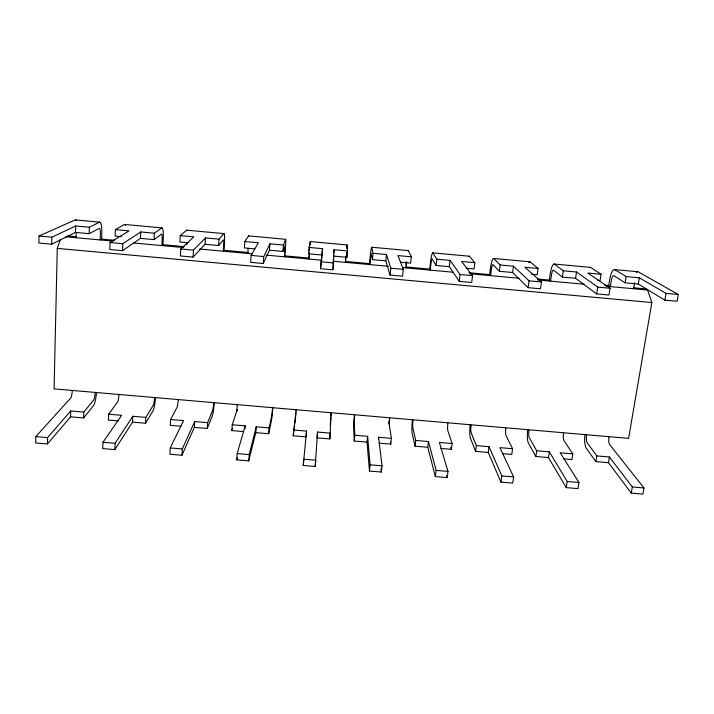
<?xml version="1.0" encoding="UTF-8"?>
<svg xmlns="http://www.w3.org/2000/svg" width="714" height="714" viewBox="0 0 714 714"><rect width="100%" height="100%" fill="white"/><g stroke="black" fill="none" stroke-linecap="round" stroke-linejoin="round"><path stroke-width="1.07" d="M76.13 220.385A12.477 3.159 -86.4 0 0 74.925 220.001L39.02 236.022L38.886 243.037L51.685 244.206L75.514 232.425L89.179 233.674L99.112 228.435A6.23 1.428 -86.2 0 1 100.371 233.808L100.174 239.931L101.611 239.101L114.427 240.27M72.248 390.879A5.98 1.455 -83.9 0 1 70.525 398.269L35.816 436.602L35.7 442.948L47.463 443.929L70.552 416.833L70.704 410.961L83.77 412.076L93.498 400.251A5.98 1.321 -84 0 0 95.123 392.852M47.463 443.929L47.597 437.593L70.704 410.961M51.685 244.206L51.827 237.191L75.684 225.972L89.375 227.23L99.317 222.241A12.468 2.856 -86.2 0 1 101.816 233.014L101.611 239.101M60.413 239.386L57.263 248.392L54.094 388.88L628.606 438.378L651.846 302.54L647.589 290.027L645.759 288.911L633.996 287.831M330.395 433.148L317.551 432.05L317.025 437.843L329.85 438.94L331.064 415.468M329.85 438.94L329.957 434.692M75.514 232.425L75.684 225.972M76.032 237.717L76.175 232.612M70.552 416.833L83.592 417.949L83.77 412.076M89.179 233.674L89.375 227.23M322.558 248.668L321.996 255.023L308.555 253.791L309.091 247.428L322.558 248.668L320.515 268.723L333.054 269.865L334.081 249.721L347.522 250.962L346.924 257.308L333.509 256.076M333.09 268.803L333.402 259.262M118.176 420.894L108.412 420.064L108.626 414.2L121.657 415.316L102.977 442.269L102.754 448.588L114.865 449.615L132.572 422.126L132.822 416.262L145.826 417.378L153.171 405.373A5.962 0.955 -84.3 0 0 154.527 397.975M121.451 236.637L115.159 236.057L115.4 229.622L129.038 230.881L110.063 242.519L109.822 249.507L122.549 250.668L140.453 238.378L154.054 239.618L161.391 234.165A6.221 1.035 -85.8 0 1 162.167 239.476L161.873 245.58L162.944 244.715L184.212 246.66M114.865 449.615L115.106 443.296L132.822 416.262M122.549 250.668L122.817 243.688L140.729 231.952L154.349 233.201L161.685 227.989A12.433 2.062 -85.8 0 1 163.238 238.646L162.944 244.715M310.295 242.465L310.295 241.564L347.138 244.956L347.522 250.962M140.453 238.378L140.729 231.952M132.572 422.126L145.558 423.232L145.826 417.378M154.054 239.618L154.349 233.201M178.214 400.01A5.962 0.812 -84.4 0 1 176.974 407.417L170.575 419.493L170.271 425.339L181.07 426.258M187.014 230.301A12.424 1.749 -85.7 0 0 186.559 230.283L180.258 235.584L179.919 241.992L188.264 242.76M170.575 419.493L183.552 420.6L170.235 447.946L169.905 454.247L181.954 455.264L194.324 427.383L194.663 421.546L207.613 422.652L212.593 410.479A5.953 0.589 -84.5 0 0 213.682 403.071M180.258 235.584L193.842 236.834L180.767 248.981L180.401 255.942L193.066 257.102L205.096 244.304L205.471 237.905L219.028 239.145L223.777 233.71A12.406 1.285 -85.5 0 1 224.392 244.259L224.009 250.302L223.321 251.194L223.705 245.125A6.203 0.643 -85.5 0 0 223.393 239.859L218.636 245.545L205.096 244.304M186.649 244.786L186.765 242.751M181.954 455.264L182.311 448.972L194.663 421.546M193.066 257.102L193.458 250.141L205.471 237.905M330.234 424.857L330.778 417.44M194.324 427.383L207.256 428.489L207.613 422.652M218.636 245.545L219.028 239.145M310.251 243.162L310.126 245.089M315.195 466.483L315.758 460.235L303.798 459.227L303.254 465.474L315.195 466.483L317.551 432.05M243.679 431.595L231.863 430.587L232.255 424.759L236.298 412.513A5.944 0.446 -84.6 0 0 237.28 405.097M248.793 235.986A12.397 0.973 -85.4 0 0 248.543 235.995L244.822 241.519L244.384 247.901L254.764 248.856M248.169 248.383L247.82 253.443L248.365 252.533L224.009 250.302M272.596 408.14L271.829 415.271L269.142 427.909L256.246 426.811L255.808 432.63L248.731 460.887L236.736 459.878L237.173 453.604L245.179 425.865L232.255 424.759M244.822 241.519L258.343 242.76L251.114 255.416L250.632 262.35L263.234 263.502L269.446 250.203L269.919 243.822L283.422 245.072L285.609 239.404A12.379 0.509 -85.2 0 1 285.288 249.846L284.493 256.799L285.163 245.473L282.923 251.435L269.446 250.203M244.964 428.775L245.179 425.865M248.731 460.887L249.195 454.613L256.246 426.811M263.234 263.502L263.743 256.576L269.919 243.822M255.808 432.63L268.687 433.728L269.142 427.909M282.923 251.435L283.422 245.072M293.677 430.007L306.538 431.104L306.029 436.906L293.186 435.817L296.212 409.872M309.403 252.979L308.894 259.03L309.492 253.077M296.033 410.916L296.096 410.166M330.903 415.923L331.171 412.888M331.135 414.7L331.269 413.201M333.795 252.899L334.081 249.721M295.944 412.915L295.4 418.627M345.978 256.335L345.406 262.368L345.835 256.415M354.671 415.218L354.198 422.349L354.822 435.237L354.242 441.02L367.032 442.109L369.459 471.053L381.347 472.052L382.026 465.831L378.598 437.263L391.388 438.36L390.754 444.126L379.054 443.135M303.254 465.474L306.538 431.104M372.44 259.646L371.075 253.372L369.7 264.591L370.111 257.629A12.343 0.571 -84.7 0 1 371.708 247.339L373.074 253.309L372.44 259.646L385.819 260.878L390.058 275.068L402.544 276.202L403.285 269.33L397.957 255.594L411.326 256.826L410.639 263.145L400.358 262.208M367.032 442.109L367.63 436.325L354.822 435.237M385.819 260.878L386.479 254.541L373.074 253.309M369.459 471.053L370.12 464.832L367.63 436.325M390.058 275.068L390.781 268.187L386.479 254.541M295.275 419.841L294.9 423.188M378.393 439.19L378.598 437.263M320.515 268.723L321.996 255.023M405.873 264.939L406.204 261.949M406.061 267.92L406.712 261.904M436.04 265.474L432.193 259.048A6.158 0.66 -84.4 0 0 430.944 264.126L430.247 270.133L429.703 269.133L430.39 263.163A12.316 1.33 -84.4 0 1 432.898 252.979L436.772 259.164L436.04 265.474L449.356 266.697L459.263 281.378L471.686 282.512L472.543 275.666L461.539 261.44L474.855 262.663L474.06 268.964L466.304 268.25M346.638 248.445L347.138 244.956M440.806 448.392L451.4 449.302L452.123 443.546L439.387 442.457L447.973 471.401L447.196 477.604L435.361 476.604L427.775 447.285L415.039 446.196L415.709 440.44L412.799 427.668A5.908 0.616 -85.4 0 1 413.004 420.243M427.775 447.285L428.462 441.529L415.709 440.44M449.356 266.697L450.115 260.387L436.772 259.164M435.361 476.604L436.12 470.401L428.462 441.529M459.263 281.378L460.102 274.524L450.115 260.387M489.634 274.622L490.411 268.669A12.29 2.08 -84 0 1 493.82 258.584L500.184 264.992L513.464 266.215L529.083 280.834L541.462 281.968L540.489 288.786L528.128 287.662L512.616 272.498L499.354 271.284L493.026 264.644A6.14 1.044 -84 0 0 491.321 269.669L490.545 275.649L489.634 274.622L468.955 272.73M502.281 453.64L511.777 454.443L512.59 448.713L499.916 447.633L513.616 476.943L512.732 483.119L500.96 482.129L488.26 452.444L475.578 451.364L476.336 445.616L471.142 432.684A5.899 0.964 -85.6 0 1 471.097 425.241M499.354 271.284L500.184 264.992M488.26 452.444L489.036 446.705L476.336 445.616M512.616 272.498L513.464 266.215M293.186 435.817L293.757 431.604M294.043 429.498L294.471 426.347M500.96 482.129L501.826 475.952L489.036 446.705M528.128 287.662L529.083 280.834M528.869 262.591A12.272 2.535 -83.8 0 1 530.243 261.94L538.097 268.473L537.205 274.756L531.689 274.247M549.316 280.084L550.173 274.149A12.263 2.829 -83.7 0 1 554.475 264.18L563.31 270.793L576.528 272.007L597.725 287.117L610.051 288.242L608.962 295.034L596.663 293.909L575.582 278.273L562.382 277.068L553.6 270.213A6.131 1.41 -83.7 0 0 551.44 275.185L550.574 281.146L549.316 280.084L537.392 278.995M563.498 458.852L571.905 459.566L572.806 453.854L560.178 452.783L578.956 482.468L577.974 488.617L566.256 487.626L548.486 457.576L535.857 456.496L536.705 450.775L529.252 437.673A5.882 1.312 -85.9 0 1 528.958 430.23M562.382 277.068L563.31 270.793M548.486 457.576L549.352 451.855L536.705 450.775M575.582 278.273L576.528 272.007M566.256 487.626L567.219 481.468L549.352 451.855M596.663 293.909L597.725 287.117M589.898 267.411A12.254 3.275 -83.5 0 1 590.746 267.518L601.054 274.265L600.072 280.522L597.868 280.316M608.747 285.52L609.685 279.611A12.236 3.57 -83.3 0 1 614.879 269.74L626.16 276.568L639.316 277.782L666.037 293.365L678.3 294.48L677.104 301.246L664.859 300.13L638.28 284.02L625.134 282.815L613.915 275.756A6.123 1.785 -83.3 0 0 611.309 280.673L610.354 286.617L608.747 285.52L604.428 285.127M608.98 437.12A5.873 1.785 -86.3 0 0 609.622 444.572L644.001 487.957L642.912 494.088L631.247 493.106L608.453 462.69L595.887 461.61L596.815 455.907L587.122 442.644A5.873 1.651 -86.2 0 1 586.578 435.192M625.134 282.815L626.16 276.568M633.604 288.742L634.585 282.806M608.453 462.69L609.408 456.987L596.815 455.907M638.28 284.02L639.316 277.782M631.247 493.106L632.309 486.966L609.408 456.987M664.859 300.13L666.037 293.365M309.153 250.792L309.546 248.793M309.091 247.428L310.295 241.564M268.687 433.728L271.329 421.171A11.879 0.464 -84.8 0 0 272.855 407.864M236.736 459.878L237.325 457.79M231.863 430.587L232.532 428.507M207.256 428.489L212.237 416.101A11.906 1.187 -84.5 0 0 214.298 402.812M145.558 423.232L152.903 411.023A11.933 1.91 -84.3 0 0 155.5 397.752M108.626 414.2L117.399 402.303A5.971 1.169 -84.1 0 0 118.908 394.904M83.592 417.949L93.32 405.918A11.951 2.633 -84 0 0 96.461 392.664M115.4 229.622L124.298 224.544A12.45 2.535 -86.1 0 1 124.959 224.58M35.816 436.602L47.597 437.593M102.977 442.269L115.106 443.296M170.235 447.946L182.311 448.972M237.173 453.604L249.195 454.613M370.12 464.832L382.026 465.831M436.12 470.401L447.973 471.401M501.826 475.952L513.616 476.943M567.219 481.468L578.956 482.468M632.309 486.966L644.001 487.957M75.345 219.912L99.701 222.161M124.638 224.455L161.962 227.9M186.791 230.185L223.955 233.603M248.677 235.888L285.68 239.297M371.646 247.214L408.328 250.596M432.738 252.845L469.259 256.21M493.561 258.441L529.931 261.797M554.126 264.028L590.335 267.357M614.424 269.58L637.879 271.739M538.097 268.473L524.835 267.259L541.462 281.968M601.054 274.265L587.854 273.051L610.051 288.242M67.277 235.959L76.585 236.807M284.815 255.871L309.073 258.093M345.371 261.413L369.513 263.627M405.659 266.929L429.703 269.133M65.634 236.771L113.062 241.109M133.589 242.992L183.275 247.535M199.483 249.016L252.131 253.836M266.152 255.121L322.166 260.244M333.233 261.253L388.434 266.304M402.758 267.616L453.292 272.239M469.741 273.748L518.944 278.255M537.499 279.95L584.302 284.234M606.016 286.216L647.589 290.027M39.02 236.022L51.827 237.191M110.063 242.519L122.817 243.688M180.767 248.981L193.458 250.141M251.114 255.416L263.743 256.576M321.121 261.815L333.688 262.966M390.781 268.187L403.285 269.33M460.102 274.524L472.543 275.666M57.263 248.392L651.846 302.54M678.3 294.48L638.361 271.9A12.227 3.856 -83.1 0 0 636.299 272.489M474.855 262.663L469.482 256.344A12.299 1.785 -84.2 0 0 468.759 256.558M595.887 461.61L586.239 448.151A11.745 3.302 -86.2 0 1 584.953 434.746M572.806 453.854L563.998 440.654A5.882 1.517 -86 0 1 563.551 433.211M535.857 456.496L528.449 443.198A11.772 2.615 -85.9 0 1 527.673 429.819M512.59 448.713L506.039 435.674A5.89 1.169 -85.8 0 1 505.842 428.239M411.326 256.826L408.453 250.721A12.325 1.026 -84.5 0 0 408.033 250.962M475.578 451.364L470.419 438.226A11.799 1.928 -85.6 0 1 470.16 424.857M452.123 443.546L447.83 430.676A5.899 0.821 -85.5 0 1 447.892 423.241M450.739 447.285L451.4 449.302M446.589 475.506L447.196 477.604M415.039 446.196L412.156 433.237A11.817 1.232 -85.4 0 1 412.415 419.886M391.388 438.36L389.389 425.66A5.917 0.473 -85.3 0 1 389.701 418.234M390.424 441.984L390.754 444.126M380.973 468.83L381.347 472.052M346.647 252.203L346.924 257.308M354.242 441.02L353.644 428.221A11.843 0.527 -85.1 0 1 354.439 414.888M125.262 224.91A12.45 2.535 -86.1 0 1 125.539 225.454M237.325 409.399A11.897 0.901 -84.6 0 1 237.146 410.871M388.791 423.911A11.826 0.946 -85.3 0 1 388.987 420.921"/></g></svg>
